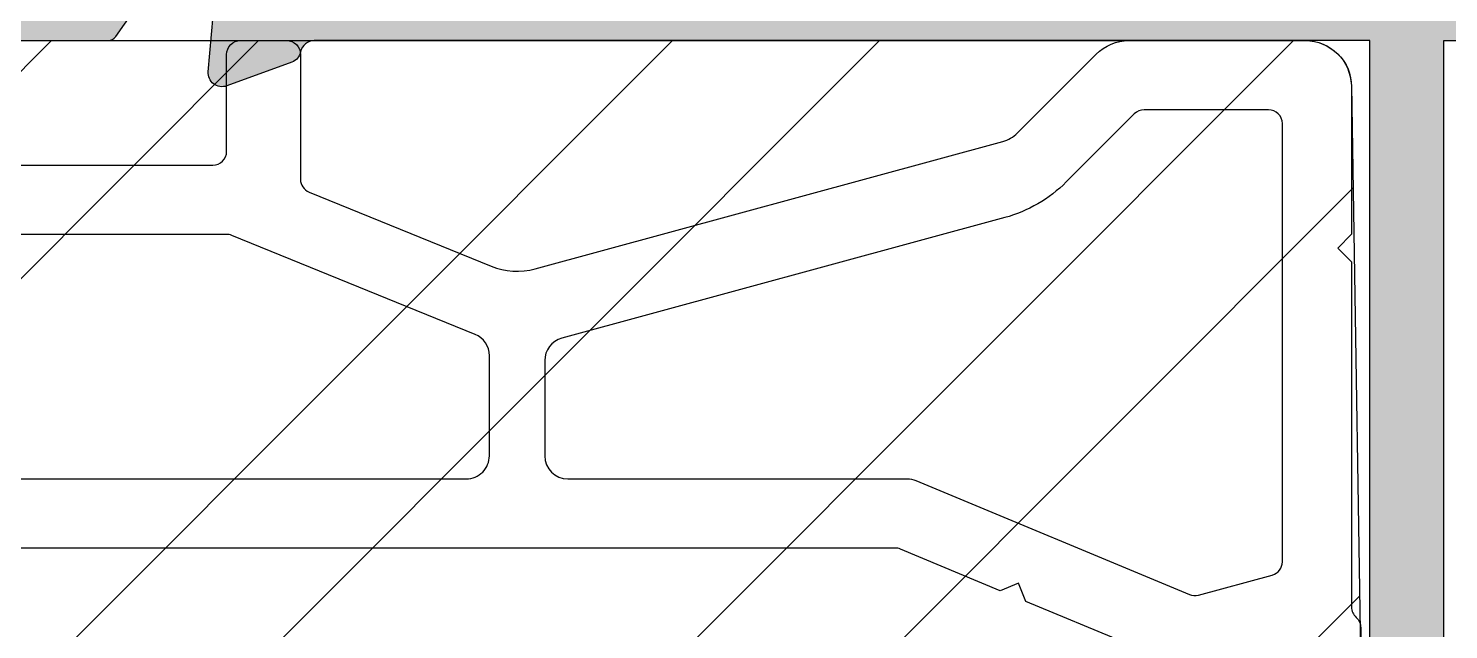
# Model space of a CAD drawing. Header units: millimetres. Extents: x 221 to 2771, y 196 to 840.
# Drawn here: x 605.69 to 611.85, y 791.73 to 794.34 of the extents above; entities that cross this region are included whole.
import ezdxf

# ---------------------------------------------------------------- set-up
doc = ezdxf.new("R2010")
doc.units = ezdxf.units.MM

# ---------------------------------------------------------------- blocks, each defined once
blk = doc.blocks.new('937600')
at = {"ltscale": 10, "true_color": 0xfed100}
blk.add_hatch(color=40, dxfattribs=at).paths.add_polyline_path([(1547.88237995128, 2589.597341685048), (1545.966553233715, 2592.334110638787, 0.2447295994679576), (1545.80270933737, 2592.419414616057), (1542.338200970781, 2592.419414616057, 0.2446984432265046), (1542.174370561923, 2592.334129903325), (1540.258050821073, 2589.59734168515, -0.244698443229239), (1540.012305207787, 2589.469414616056), (1539.751562038195, 2589.469414616056, -0.1316524975878347), (1539.151562038194, 2589.630184131516), (1537.486895248162, 2590.59127995085, 0.1316524975909414), (1537.381895248162, 2590.619414616054), (1537.070215386141, 2590.619414616054, 0.4142135623735969), (1536.670215386141, 2590.219414616056), (1536.670215386141, 2586.819414616055, 0.4142135623722245), (1537.070215386141, 2586.419414616053), (1537.381895248162, 2586.419414616053, 0.1316524975844648), (1537.486895248162, 2586.447549281262), (1539.151562038194, 2587.408645100595, -0.1316524975861845), (1539.751562038194, 2587.569414616055), (1541.001382603835, 2587.569414616055, 0.2446984432270405), (1541.247128217122, 2587.697341685149), (1543.163447957972, 2590.434129903328, -0.244698443230316), (1543.327278366829, 2590.519414616056), (1544.813152405453, 2590.519414616052, -0.2446984432284103), (1544.976982814311, 2590.434129903328), (1546.893302555161, 2587.697341685149, 0.2446984432273968), (1547.139048168448, 2587.569414616055), (1548.388868734089, 2587.569414616055, -0.1316524975861845), (1548.988868734089, 2587.408645100595), (1550.653535524121, 2586.447549281262, 0.1316524975844648), (1550.758535524121, 2586.419414616053), (1551.070215386141, 2586.419414616053, 0.4002778265251162), (1551.469758258792, 2586.80029674708), (1551.469758258792, 2590.119414616021), (1551.469758470221, 2590.238528065873, 0.4002810346958955), (1551.070215386141, 2590.619414616054), (1550.75853552412, 2590.619414616054, 0.1316524975914734), (1550.653535524121, 2590.59127995085), (1548.988868734088, 2589.630184131513, -0.1316524975870561), (1548.388868734088, 2589.469414616056), (1548.128125564496, 2589.469414616056, -0.2446984431217961)])
at = {"color": 40, "ltscale": 10, "true_color": 0xfed100}
blk.add_lwpolyline([(1551.470215386141, 2590.219414616056, 0.4142135623730951), (1551.070215386141, 2590.619414616054), (1550.758535524121, 2590.619414616054, 0.131652497587379), (1550.653535524121, 2590.59127995085), (1548.988868734089, 2589.630184131516, -0.1316524975873898), (1548.388868734089, 2589.469414616056), (1548.128125564496, 2589.469414616056, -0.2446984432290403), (1547.882379951209, 2589.59734168515), (1545.966553233715, 2592.334110638787, 0.2447295994633319), (1545.80270933737, 2592.419414616057), (1542.338200970781, 2592.419414616057, 0.2446984432290396), (1542.174370561923, 2592.334129903325), (1540.258050821074, 2589.59734168515, -0.2446984432290477), (1540.012305207787, 2589.469414616056), (1539.751562038194, 2589.469414616056, -0.1316524975873808), (1539.151562038194, 2589.630184131516), (1537.486895248162, 2590.59127995085, 0.1316524975873792), (1537.381895248162, 2590.619414616054), (1537.070215386141, 2590.619414616054, 0.4142135623730951), (1536.670215386141, 2590.219414616056), (1536.670215386141, 2586.819414616055, 0.414213562373091), (1537.070215386141, 2586.419414616053), (1537.381895248162, 2586.419414616053, 0.1316524975873785), (1537.486895248162, 2586.447549281262), (1539.151562038194, 2587.408645100595, -0.1316524975873824), (1539.751562038194, 2587.569414616055), (1541.001382603835, 2587.569414616055, 0.244698443229043), (1541.247128217122, 2587.697341685149), (1543.163447957972, 2590.434129903328, -0.2446984432290456), (1543.327278366829, 2590.519414616056), (1544.813152405453, 2590.519414616052, -0.2446984432290492), (1544.976982814311, 2590.434129903328), (1546.893302555161, 2587.697341685149, 0.2446984432290454), (1547.139048168448, 2587.569414616055), (1548.388868734089, 2587.569414616055, -0.1316524975873801), (1548.988868734089, 2587.408645100595), (1550.653535524121, 2586.447549281262, 0.1316524975874262), (1550.758535524121, 2586.419414616053), (1551.070215386141, 2586.419414616053, 0.4142135623730992), (1551.470215386141, 2586.819414616055)], format="xyb", close=True, dxfattribs=at)
blk = doc.blocks.new('4455')
at = {"ltscale": 10}
h = blk.add_hatch(color=252, dxfattribs=at)
h.dxf.hatch_style = 1
edge = h.paths.add_edge_path(flags=16)
edge.add_line((-228.5316633276282, -163.0348603060303), (-228.5316633276282, -156.4833934682138))
edge.add_line((-228.5316633276282, -156.4833934682138), (-216.0688442335498, -156.0481822354669))
edge.add_arc((-216.1316633276065, -154.2492787468569), 1.799999999975364, 271.9999999997794, 360.0000000000724)
edge.add_line((-214.3316633276311, -154.2492787468546), (-214.3316633276311, -133.5348603060884))
edge.add_arc((-216.1290599715097, -133.6316348100988), 1.800000000014573, 3.081914078974923, 64.99999999957359)
edge.add_line((-215.3683471003582, -132.0002807934252), (-217.1584488061538, -131.1655426591352))
edge.add_arc((-217.031663327657, -130.8936503230408), 0.2999999999741564, 180.0000000025865, 245.0000000030513, ccw=False)
edge.add_line((-217.3316633276312, -130.8936503230544), (-217.3316633276312, -128.4578184767343))
edge.add_arc((-217.0316633275935, -128.4578184767362), 0.3000000000377298, 154.0000000001847, 179.9999999996427, ccw=False)
edge.add_line((-217.3013015415175, -128.3263071326838), (-216.5097319518148, -126.7033489620263))
edge.add_arc((-216.2400937379448, -126.8348603060767), 0.2999999999882833, 89.99999999632428, 153.9999999959923, ccw=False)
edge.add_line((-216.2400937379256, -126.5348603060884), (-210.5316633276283, -126.5348603060302))
edge.add_line((-210.5316633276283, -126.5348603060302), (-210.5316633276283, -129.4625834868239))
edge.add_arc((-210.231663327634, -129.4625834868196), 0.2999999999942696, 180.0000000008265, 255.0000000017804)
edge.add_line((-210.3093090411543, -129.7523612347032), (-209.3303858472767, -130.0146629139381))
edge.add_arc((-209.4080315608506, -130.3044406618411), 0.3000000000268335, -29.999999996954273, 74.99999999284819, ccw=False)
edge.add_line((-209.148223939684, -130.4544406618407), (-209.3101242967581, -130.7348603060419))
edge.add_arc((-207.0584582468857, -132.0348603060384), 2.600000000026736, 150.000000000428, 270.0000000001783)
edge.add_line((-207.0584582468776, -134.6348603060651), (-200.3316633276311, -134.6348603060651))
edge.add_line((-200.3316633276311, -134.6348603060651), (-200.3316633276311, -163.0348603060302))
edge.add_line((-200.3316633276311, -163.0348603060302), (-228.5316633276282, -163.0348603060303))
edge = h.paths.add_edge_path()
edge.add_line((-202.3316633276283, -174.8348603060186), (-202.6316633276285, -174.5348603060193))
edge.add_line((-202.6316633276285, -174.5348603060193), (-202.9316633276278, -174.8348603060186))
edge.add_line((-202.9316633276278, -174.8348603060186), (-208.0316633276282, -174.8348603060186))
edge.add_line((-208.0316633276282, -174.8348603060186), (-208.0316633276282, -179.8348603060186))
edge.add_line((-208.0316633276282, -179.8348603060186), (-211.1388430045747, -179.8348603060186))
edge.add_arc((-211.1388430045845, -179.5348603060244), 0.2999999999942226, 210.0000000070649, 270.0000000018619, ccw=False)
edge.add_line((-211.3986506256963, -179.6848603060535), (-211.9914709487541, -178.6580653868332))
edge.add_arc((-211.7316633276089, -178.5080653868118), 0.3000000000192524, 179.999999999643, 210.0000000025995, ccw=False)
edge.add_line((-212.0316633276282, -178.50806538681), (-212.0316633276282, -178.1348603060069))
edge.add_arc((-211.7316633276364, -178.1348603060103), 0.2999999999917323, 89.99999999925478, 179.9999999993556, ccw=False)
edge.add_line((-211.7316633276325, -177.8348603060186), (-211.2543130584356, -177.8348603060186))
edge.add_arc((-211.2543130584609, -178.1348603060278), 0.300000000009234, 29.999999995883627, 89.99999999517797, ccw=False)
edge.add_line((-210.9945054373068, -177.9848603060419), (-210.7058303027054, -178.4848603060419))
edge.add_arc((-210.4460226816062, -178.3348603060346), 0.2999999999723528, 210.0000000046534, 270.0000000070526)
edge.add_line((-210.4460226815693, -178.6348603060069), (-209.7316633276325, -178.6348603060069))
edge.add_arc((-209.7316633276255, -178.334860306011), 0.2999999999959282, 269.9999999986665, 359.9999999985543)
edge.add_line((-209.4316633276296, -178.3348603060186), (-209.4316633276296, -176.8878661589879))
edge.add_arc((-209.7316633276494, -176.8878661589811), 0.3000000000197281, 359.9999999986983, 404.9999999948432)
edge.add_line((-209.5195312932603, -176.6757341246303), (-209.9436972008746, -176.2515682169652))
edge.add_arc((-209.7315651665043, -176.0394361826297), 0.2999999999955416, 131.4096221086089, 224.9999999952986, ccw=False)
edge.add_line((-209.9299965148286, -175.8144361826308), (-209.6129872682479, -175.5348603060302))
edge.add_arc((-209.8775623993649, -175.2348603060275), 0.4000000000089536, 311.409622110143, 449.9999999995514)
edge.add_line((-209.8775623993618, -174.8348603060186), (-218.7316633276289, -174.8348603060186))
edge.add_line((-218.7316633276289, -174.8348603060186), (-219.0316633276282, -174.5348603060193))
edge.add_line((-219.0316633276282, -174.5348603060193), (-219.3316633276283, -174.8348603060186))
edge.add_line((-219.3316633276283, -174.8348603060186), (-228.1857642559019, -174.8348603060186))
edge.add_arc((-228.1857642558986, -175.2348603060276), 0.400000000009003, 90.00000000046738, 228.5903778898383)
edge.add_line((-228.4503393870157, -175.5348603060303), (-228.133330140435, -175.8144361826308))
edge.add_arc((-228.3317614887592, -176.0394361826298), 0.2999999999954813, -44.999999995310816, 48.59037789140342, ccw=False)
edge.add_line((-228.119629454389, -176.2515682169652), (-228.543795361996, -176.6757341246303))
edge.add_arc((-228.3316633276083, -176.8878661589806), 0.3000000000183608, 135.0000000050487, 180.0000000014099)
edge.add_line((-228.6316633276267, -176.887866158988), (-228.6316633276267, -178.3348603060186))
edge.add_arc((-228.331663327635, -178.3348603060152), 0.2999999999917299, 180.0000000006439, 270.0000000007457)
edge.add_line((-228.3316633276311, -178.634860306007), (-227.6173039736725, -178.634860306007))
edge.add_arc((-227.617303973647, -178.3348603060274), 0.2999999999795507, 269.9999999951307, 329.9999999945529)
edge.add_line((-227.3574963525436, -178.4848603060419), (-227.0688212179496, -177.9848603060419))
edge.add_arc((-226.8090135967888, -178.1348603060393), 0.3000000000206891, 90.00000000608509, 150.0000000028533, ccw=False)
edge.add_line((-226.8090135968207, -177.8348603060186), (-226.3316633276311, -177.8348603060186))
edge.add_arc((-226.3316633276241, -178.1348603060146), 0.2999999999959329, 1.4466081665887032e-09, 90.00000000133258, ccw=False)
edge.add_line((-226.0316633276282, -178.134860306007), (-226.0316633276282, -178.50806538681))
edge.add_arc((-226.3316633276519, -178.5080653868233), 0.3000000000237198, -29.99999999959158, 2.5352733246108983e-09, ccw=False)
edge.add_line((-226.0718557064949, -178.6580653868333), (-226.66467602956, -179.6848603060535))
edge.add_arc((-226.9244836506643, -179.5348603060375), 0.2999999999810761, 269.9999999939093, 329.9999999943847, ccw=False)
edge.add_line((-226.9244836506962, -179.8348603060186), (-229.7316633276325, -179.8348603060186))
edge.add_arc((-229.7316633276376, -179.5348603060207), 0.2999999999978668, 180.0000000018159, 270.0000000009632, ccw=False)
edge.add_line((-230.0316633276354, -179.5348603060303), (-230.0316633276282, -155.3245669384088))
edge.add_arc((-229.7316633276541, -155.3245669384162), 0.2999999999741033, 91.99999999738259, 179.9999999985895, ccw=False)
edge.add_line((-229.7421331766503, -155.0247496903358), (-216.1211934786091, -154.5490959949275))
edge.add_arc((-216.1316633276055, -154.2492787468469), 0.2999999999743903, 271.9999999974357, 359.9999999985367)
edge.add_line((-215.8316633276311, -154.2492787468546), (-215.8316633276311, -133.6304208451948))
edge.add_arc((-216.1316633276537, -133.6304208451809), 0.3000000000225134, 359.9999999973533, 424.9999999971677)
edge.add_line((-216.0048778491085, -133.3585285090558), (-218.2542815893733, -132.3096143187323))
edge.add_arc((-217.8316633276198, -131.403306531689), 1.000000000011383, 179.9999999994778, 244.9999999994949, ccw=False)
edge.add_line((-218.8316633276312, -131.4033065316799), (-218.8316633276312, -128.2731239238238))
edge.add_arc((-217.831663327616, -128.2731239238234), 1.000000000015183, 153.9999999999899, 180.0000000000217, ccw=False)
edge.add_line((-218.7304573739287, -127.8347527770275), (-217.6387832657541, -125.5964891592922))
edge.add_arc((-216.7399892194606, -126.034860306085), 0.9999999999965712, 89.9999999997687, 153.9999999996642, ccw=False)
edge.add_line((-216.7399892194566, -125.0348603060884), (-207.4374595160165, -125.0348603060302))
edge.add_arc((-207.4374595159993, -125.3348603060087), 0.2999999999784866, 9.999999999855788, 90.00000000328072, ccw=False)
edge.add_line((-207.1420171901167, -125.2827658527131), (-207.0362210017314, -125.882765852748))
edge.add_arc((-207.3316633276372, -125.934860306041), 0.3000000000008662, -89.99999999885188, 9.999999998591022, ccw=False)
edge.add_line((-207.3316633276312, -126.2348603060419), (-208.6316633276341, -126.2348603060419))
edge.add_arc((-208.6316633276385, -126.5348603060331), 0.2999999999912348, 89.99999999915973, 179.9999999994507)
edge.add_line((-208.9316633276297, -126.5348603060302), (-208.9316633276297, -128.2348603060419))
edge.add_arc((-208.6316633276351, -128.2348603060373), 0.2999999999946185, 180.0000000008776, 255.0000000017293)
edge.add_line((-208.7093090411557, -128.5246380539211), (-207.4980548155994, -128.8491926454772))
edge.add_arc((-207.5757005289509, -129.1389703931818), 0.2999999997776125, 29.999999991118784, 75.00000002406472, ccw=False)
edge.add_line((-207.3158929079849, -128.9889703933332), (-206.9718557065038, -129.5848603060768))
edge.add_arc((-207.2316633274188, -129.7348603060293), 0.2999999997854234, -30.000000018737808, 30.000000013179317, ccw=False)
edge.add_line((-206.9718557065183, -129.8848603060069), (-207.9244836506672, -131.5348603060302))
edge.add_arc((-207.0584582468752, -132.0348603060259), 1.000000000004347, 150.0000000004314, 269.9999999998639)
edge.add_line((-207.0584582468776, -133.0348603060302), (-202.204868408376, -133.0348603060302))
edge.add_arc((-202.2048684083777, -132.0348603060263), 1.000000000003906, 270.0000000000956, 389.9999999996124)
edge.add_line((-201.3388430045865, -131.5348603060302), (-202.2914709487717, -129.8848603059487))
edge.add_arc((-202.0316633278426, -129.7348603060355), 0.2999999997779601, 149.9999999974448, 210.0000000053344, ccw=False)
edge.add_line((-202.291470948779, -129.584860306135), (-201.9474337472615, -128.9889703933332))
edge.add_arc((-201.6876261263445, -129.1389703931819), 0.2999999997352564, 104.99999998855051, 150.0000000041668, ccw=False)
edge.add_line((-201.7652718397488, -128.8491926455354), (-200.5540176141052, -128.5246380539211))
edge.add_arc((-200.6316633276235, -128.234860306039), 0.2999999999923281, 284.9999999979351, 359.9999999994581)
edge.add_line((-200.3316633276312, -128.2348603060418), (-200.3316633276312, -126.5348603060302))
edge.add_arc((-200.6316633276212, -126.5348603060318), 0.2999999999899673, 3.072628e-10, 90.00000000108233)
edge.add_line((-200.6316633276268, -126.2348603060419), (-201.9316633276297, -126.2348603060419))
edge.add_arc((-201.9316633276314, -125.9348603060414), 0.3000000000004877, 170.0000000013229, 270.00000000032765, ccw=False)
edge.add_line((-202.2271056535368, -125.882765852748), (-202.1213094651297, -125.2827658527131))
edge.add_arc((-201.8258671392437, -125.3348603060127), 0.29999999998247, 89.99999999874723, 169.9999999995059, ccw=False)
edge.add_line((-201.8258671392372, -125.0348603060302), (-199.0316633276283, -125.0348603060302))
edge.add_arc((-199.0316633276232, -125.3348603060207), 0.2999999999905328, 4.1518433135934174e-10, 90.00000000097418, ccw=False)
edge.add_line((-198.7316633276326, -125.3348603060186), (-198.7316633276326, -129.4625834868239))
edge.add_arc((-199.031663327625, -129.4625834868211), 0.2999999999923111, 284.99999999793255, 359.9999999994605, ccw=False)
edge.add_line((-198.9540176141066, -129.7523612347032), (-199.9329408079478, -130.0146629139381))
edge.add_arc((-199.8552950944096, -130.3044406618478), 0.3000000000240971, 105.0000000002413, 209.9999999957736)
edge.add_line((-200.1151027155769, -130.4544406618407), (-199.669485501215, -131.2262723178901))
edge.add_arc((-205.7316633275718, -134.7262723180012), 6.999999999939223, -4.388311936054379e-11, 30.000000001336787, ccw=False)
edge.add_line((-198.7316633276326, -134.7262723180066), (-198.7316633276326, -163.0348603060302))
edge.add_line((-198.7316633276326, -163.0348603060302), (-175.8316633276239, -163.0348603060302))
edge.add_arc((-175.831663327624, -162.7348603060373), 0.2999999999928067, 270.0000000000214, 349.0957167254452)
edge.add_arc((-175.2424965835926, -162.8483616165475), 0.2999999998072269, 109.999999989227, 169.0957167341891, ccw=False)
edge.add_line((-175.3451026264714, -162.5664538304736), (-173.9342693705888, -162.0529525198108))
edge.add_arc((-173.8316633275967, -162.3348603059927), 0.2999999999474333, -5.000000009055782, 110.00000000251961, ccw=False)
edge.add_line((-173.5328049182256, -162.3610070288596), (-173.7455795367326, -164.7930320475898))
edge.add_arc((-174.0444379454442, -164.76688532491), 0.2999999992742009, 314.999999983088, 355.00000001556737, ccw=False)
edge.add_line((-173.832305911664, -164.9790173588153), (-174.1002808932656, -165.2469923403878))
edge.add_arc((-174.312412927609, -165.0348603061156), 0.2999999999319119, 195.0000000538474, 315.0000000096127, ccw=False)
edge.add_line((-174.602190675357, -165.112506019901), (-174.6171336000382, -165.0567382659829))
edge.add_arc((-174.9069113479833, -165.134383979565), 0.3000000000696554, 15.00000000658914, 74.99999998948046)
edge.add_line((-174.8292656343813, -164.8446062316252), (-176.7316633276326, -164.3348603060185))
edge.add_line((-176.7316633276326, -164.3348603060185), (-176.9316633276224, -164.3348603060185))
edge.add_arc((-176.9316633276221, -164.6348603060326), 0.3000000000140844, 90.00000000005747, 221.4096221105533)
edge.add_arc((-177.5316633276011, -165.1640105682496), 0.4999999999729113, 6.582467904081568e-11, 41.40962211044422, ccw=False)
edge.add_line((-177.0316633276282, -165.1640105682491), (-177.0316633276282, -168.9348603060535))
edge.add_arc((-176.7316633276365, -168.9348603060501), 0.2999999999917293, 180.0000000006438, 270.0000000007458)
edge.add_line((-176.7316633276326, -169.2348603060418), (-176.4385787115291, -169.2348603060418))
edge.add_arc((-176.4385787116118, -168.9348603058928), 0.3000000001490198, 270.0000000157864, 301.4000000032385)
edge.add_line((-176.2822758219675, -169.1909255451937), (-174.7879662171884, -168.2787950668317))
edge.add_arc((-174.631663327641, -168.5348603060288), 0.3000000000098898, -2.659135134308599e-10, 121.39999999777339, ccw=False)
edge.add_line((-174.3316633276311, -168.5348603060302), (-174.3316633276311, -168.7524412335079))
edge.add_arc((-176.3316633277431, -168.7524412335188), 2.000000000111956, -43.59999999831439, 3.141735760436859e-10, ccw=False)
edge.add_line((-174.8833196047465, -170.1316803210248), (-175.9273063880076, -171.2279744428997))
edge.add_arc((-175.7100548295754, -171.4348603060243), 0.3000000000033847, 136.3999999995805, 223.6000000004195)
edge.add_line((-175.9273063880076, -171.641746169149), (-174.8833196047465, -172.7380402910821))
edge.add_arc((-176.3316633276665, -174.1172793785576), 2.00000000003545, 4.782236828759778e-10, 43.599999999193585, ccw=False)
edge.add_line((-174.3316633276311, -174.1172793785408), (-174.3316633276311, -174.3348603060185))
edge.add_arc((-174.6316633276391, -174.3348603060233), 0.3000000000079852, -121.3999999984216, 9.139853318629321e-10, ccw=False)
edge.add_line((-174.7879662171883, -174.590925545217), (-176.2822758219675, -173.6787950668549))
edge.add_arc((-176.438578711609, -173.9348603061461), 0.3000000001392285, 58.59999999623586, 89.99999999446649)
edge.add_line((-176.43857871158, -173.6348603060069), (-176.731663327618, -173.6348603060069))
edge.add_arc((-176.7316633276005, -173.9348603060346), 0.3000000000276943, 90.0000000033492, 180.0000000036042)
edge.add_line((-177.0316633276282, -173.9348603060535), (-177.0316633276282, -177.7057100438578))
edge.add_arc((-177.5316633275808, -177.7057100438649), 0.4999999999526736, -41.40962211132069, 8.105871529551223e-10, ccw=False)
edge.add_arc((-176.931663327636, -178.2348603060455), 0.2999999999846255, 138.5903778918056, 270.0000000012123)
edge.add_line((-176.9316633276296, -178.5348603060302), (-176.7316633276325, -178.5348603060302))
edge.add_line((-176.7316633276325, -178.5348603060302), (-174.8292656344104, -178.0251143804235))
edge.add_arc((-174.9069113479729, -177.7353366324835), 0.3000000000596858, 285.0000000032206, 344.999999992849)
edge.add_line((-174.6171336000382, -177.8129823460658), (-174.6021906753424, -177.7572145921476))
edge.add_arc((-174.3124129275982, -177.8348603059418), 0.2999999999304502, 44.99999999300371, 164.9999999443669, ccw=False)
edge.add_line((-174.1002808932656, -177.6227282716609), (-173.8323059116494, -177.8907032533498))
edge.add_arc((-174.0444379453891, -178.1028352872211), 0.2999999992214811, 4.999999989939909, 45.00000001777693, ccw=False)
edge.add_line((-173.7455795367325, -178.0766885645171), (-173.5328049182256, -180.5087135831891))
edge.add_arc((-173.8316633275966, -180.534860306056), 0.2999999999474401, -110.00000000251782, 5.00000000905402, ccw=False)
edge.add_line((-173.9342693705887, -180.8167680922379), (-175.345102626464, -180.3032667816333))
edge.add_arc((-175.2424965835174, -180.0213589954876), 0.2999999998978847, 190.9042832651128, 250.0000000032779, ccw=False)
edge.add_arc((-175.8316633276173, -180.1348603059858), 0.2999999999672476, 10.90428327052404, 90.00000000261981)
edge.add_line((-175.8316633276311, -179.8348603060185), (-178.3316633276311, -179.8348603060185))
edge.add_arc((-178.331663327635, -179.5348603060268), 0.2999999999917304, 180.000000000644, 270.0000000007456, ccw=False)
edge.add_line((-178.6316633276267, -179.5348603060302), (-178.6316633276267, -175.1348603060069))
edge.add_arc((-178.9316633276226, -175.1348603060144), 0.2999999999959282, 1.4457105e-09, 90.00000000133348)
edge.add_line((-178.9316633276296, -174.8348603060185), (-185.7316633276289, -174.8348603060186))
edge.add_line((-185.7316633276289, -174.8348603060186), (-186.0316633276282, -174.5348603060193))
edge.add_line((-186.0316633276282, -174.5348603060193), (-186.3316633276283, -174.8348603060186))
edge.add_line((-186.3316633276283, -174.8348603060186), (-202.3316633276283, -174.8348603060186))
h.paths.add_polyline_path([(-178.6316633276267, -173.2348603060418), (-178.6316633276268, -164.7348603060418), (-228.5316633276282, -164.7348603060419), (-228.5316633276282, -173.2348603060419)], flags=16)
at = {"color": 252, "ltscale": 10}
blk.add_lwpolyline([(-201.8258671392372, -125.0348603060302), (-199.0316633276283, -125.0348603060302, -0.4142135623759529), (-198.7316633276326, -125.3348603060186), (-198.7316633276326, -129.4625834868239, -0.3394542588708109), (-198.9540176141066, -129.7523612347032), (-199.9329408079478, -130.0146629139381, 0.4931454260070696), (-200.1151027155769, -130.4544406618407), (-199.669485501215, -131.2262723178901, -0.1316524975935247), (-198.7316633276326, -134.7262723180066), (-198.7316633276326, -163.0348603060302), (-175.8316633276239, -163.0348603060302, 0.3595082375644083), (-175.5370799555215, -162.7916109613325, -0.2637246697257991), (-175.3451026264714, -162.5664538304736), (-173.9342693705888, -162.0529525198108, -0.5486187866923773), (-173.5328049182256, -162.3610070288596), (-173.7455795367326, -164.7930320475898, -0.1763269808545892)], format="xyb", dxfattribs=at)
for points in [[(-228.5316633276272, -163.0348603060407), (-228.5316633276272, -156.4833934682257), (-216.0688442335527, -156.0481822354787, 0.4040262258366443), (-214.3316633276301, -154.249278746866), (-214.3316633276301, -133.5348603060648, 0.276939675999278), (-215.3683471003604, -132.000280793423), (-217.1584488061519, -131.1655426591356, -0.291473419588288), (-217.3316633276303, -130.8936503230248), (-217.3316633276303, -128.4578184767138, -0.1139356082992499), (-217.3013015415198, -128.326307132677), (-216.5097319518151, -126.7033489620276, -0.2867453857572398), (-216.2400937379264, -126.5348603060648), (-210.5316633276273, -126.5348603060416), (-210.5316633276273, -129.4625834868316, 0.3394542588680176), (-210.309309041156, -129.7523612347127), (-209.3303858472756, -130.0146629139486, -0.4931454259759881), (-209.148223939684, -130.4544406618666), (-209.3101242967557, -130.7348603060369, 0.5773502691881732), (-207.0584582468808, -134.6348603060647), (-200.3316633276302, -134.6348603060647), (-200.3316633276302, -163.0348603060407)], [(-228.5316633276271, -163.0348603060407), (-228.5316633276271, -156.4833934682257), (-216.0688442335527, -156.0481822354787, 0.4040262258366443), (-214.3316633276301, -154.249278746866), (-214.3316633276301, -133.5348603060648, 0.276939675999278), (-215.3683471003603, -132.000280793423), (-217.1584488061518, -131.1655426591356, -0.291473419588288), (-217.3316633276302, -130.8936503230248), (-217.3316633276302, -128.4578184767138, -0.1139356082992499), (-217.3013015415197, -128.326307132677), (-216.5097319518151, -126.7033489620276, -0.2867453857572398), (-216.2400937379264, -126.5348603060648), (-210.5316633276273, -126.5348603060416), (-210.5316633276273, -129.4625834868316, 0.3394542588680176), (-210.309309041156, -129.7523612347127), (-209.3303858472756, -130.0146629139486, -0.4931454259759881), (-209.1482239396839, -130.4544406618666), (-209.3101242967556, -130.7348603060369, 0.5773502691881732), (-207.0584582468807, -134.6348603060647), (-200.3316633276301, -134.6348603060647), (-200.3316633276301, -163.0348603060407)], [(-228.5316633276282, -163.0348603060303), (-228.5316633276282, -156.4833934682138), (-216.0688442335498, -156.0481822354669, 0.4040262258366441), (-214.3316633276311, -154.2492787468546), (-214.3316633276311, -133.5348603060884, 0.276939675999278), (-215.3683471003582, -132.0002807934252), (-217.1584488061538, -131.1655426591352, -0.291473419588288), (-217.3316633276312, -130.8936503230544), (-217.3316633276312, -128.4578184767343, -0.1139356082992499), (-217.3013015415175, -128.3263071326838), (-216.5097319518148, -126.7033489620263, -0.2867453857572398), (-216.2400937379256, -126.5348603060884), (-210.5316633276283, -126.5348603060302), (-210.5316633276283, -129.4625834868239, 0.3394542588680176), (-210.3093090411543, -129.7523612347032), (-209.3303858472767, -130.0146629139381, -0.4931454259759881), (-209.148223939684, -130.4544406618407), (-209.3101242967581, -130.7348603060419, 0.5773502691881731), (-207.0584582468776, -134.6348603060651), (-200.3316633276311, -134.6348603060651), (-200.3316633276311, -163.0348603060302)]]:
    blk.add_lwpolyline(points, format="xyb", close=True, dxfattribs=at)
blk = doc.blocks.new('50S14')
at = {"lineweight": -2, "xscale": -1}
blk.add_blockref('4455', (-269.2633266552597, -3.411e-13), dxfattribs=at)
at = {"xscale": -1}
blk.add_blockref('937600', (1444.438552058516, -2755.454274922079), dxfattribs=at)
blk = doc.blocks.new('A02110')
at = {"color": 31}
for points in [[(2081.784703713297, 5276.737405224356), (2079.619312829756, 5275.835847866874), (2079.457668024466, 5275.44358398003), (2079.065404137621, 5275.60522878532), (2076.900013254078, 5274.703671427838, -0.0989510777032065), (2076.784703713297, 5274.680625773906), (2039.184703713295, 5274.680625773906, -0.0989510777045676)], [(2053.984703712883, 5266.380625773905), (2061.984703713712, 5266.380625773905, -0.4142135623717015), (2062.284703713712, 5266.080625773906), (2062.284703713712, 5263.980625773906, 0.4142135623741505), (2062.584703713713, 5263.680625773906), (2063.584703713712, 5263.680625773906, 0.4142135623741228), (2063.884703713712, 5263.980625773906), (2063.884703713712, 5266.686382514391, -0.3050905317400648), (2064.071670567672, 5266.964273694345), (2068.0195379835, 5268.570081673677, -0.16449359636927), (2068.978754281328, 5268.627941962632), (2079.120224109953, 5265.866795522273, -0.1306301045553734), (2079.436262407527, 5265.683482667819), (2081.146226082628, 5263.973518992719, 0.1989123673792086), (2081.853332863814, 5263.680625773906), (2085.684703713712, 5263.680625773906, 0.4142135623731988), (2086.684703713712, 5264.680625773906), (2086.684703713712, 5267.877844598383), (2086.384703713712, 5268.177844598389), (2086.684703713712, 5268.477844598383), (2086.684703713712, 5275.959376874218, -0.2134217651394822), (2086.784703713504, 5276.182983671672, 0.2134217651385462), (2086.884703713298, 5276.406590469125), (2086.884703713298, 5293.769251287924)]]:
    blk.add_lwpolyline(points, format="xyb", dxfattribs=at)
for points in [[(2069.184703713696, 5270.616435753045), (2069.184703713696, 5272.680625773906, -0.4142135623732202), (2069.684703713696, 5273.180625773906), (2077.044520463156, 5273.180625773906, 0.0989510776981749), (2077.236703031116, 5273.219035197126), (2083.16939417252, 5275.68910255949, -0.1666011821678239), (2083.363513826825, 5275.70161145117), (2084.963513827237, 5275.265990739343, -0.3383337160461291), (2085.184703713712, 5274.976527501594), (2085.184703713712, 5265.480625773906, -0.4142135623728037), (2084.884703713712, 5265.180625773906), (2082.184703713712, 5265.180625773906, -0.1989123673785018), (2081.972571679356, 5265.26849373955), (2080.496922579308, 5266.744142839598, 0.1306301045570541), (2079.163703371008, 5267.517454873492), (2069.553353524486, 5270.133997023469, -0.3383337160476839)], [(2047.9847037129, 5270.511654630269), (2047.9847037129, 5272.680625773906, -0.4142135623732202), (2048.4847037129, 5273.180625773906), (2067.484703713696, 5273.180625773906, -0.4142135623732202), (2067.984703713696, 5272.680625773906), (2067.984703713696, 5270.511654630269, -0.3050905317354242), (2067.673092290428, 5270.048502663678), (2062.397736859751, 5267.902734593952, -0.0968800440917051), (2062.284703713712, 5267.880625773905), (2053.684703712884, 5267.880625773905, -0.0968800440910017), (2053.571670566844, 5267.902734593952), (2048.296315136167, 5270.048502663677, -0.3050905317365377)]]:
    blk.add_lwpolyline(points, format="xyb", close=True, dxfattribs=at)
blk = doc.blocks.new('D09113-2D')
h = blk.add_hatch()
h.set_pattern_fill('ANSI32', color=256, angle=359.9999999999991, style=0)
h.set_pattern_definition([(314.999999999999, (2548.166777598104, 4133.597395654474), (-6.735192090801975, -6.735192090801755), []), (314.999999999999, (2552.656907598104, 4133.597395654473), (-6.735192090801975, -6.735192090801755), [])])
h.paths.add_polyline_path([(5025.669574722655, 1594.987437025575), (5025.187844847473, 1564.961148517379, -0.4065337477443351), (5024.188190450024, 1563.987437025587), (4968.788190449197, 1563.987437025588, -0.4065337477447459), (4967.788536051748, 1564.961148517382), (4967.313876247103, 1594.987437025576)])
blk.add_lwpolyline([(5025.187844847473, 1564.961148517385), (5025.669574722655, 1594.987437025575), (4967.313876247103, 1594.987437025575), (4967.788536051748, 1564.961148517385, 0.4065337477456257), (4968.788190449197, 1563.987437025588), (5024.188190450024, 1563.987437025588, 0.4065337477456139)], format="xyb", close=True)

msp = doc.modelspace()

# ---------------------------------------------------------------- block references
at = {"lineweight": -2, "xscale": -0.2, "yscale": 0.2, "zscale": 0.2, "rotation": 180}
msp.add_blockref('50S14', (625.6156375716685, 761.6800395599967), dxfattribs=at)
at = {"xscale": -0.2, "yscale": 0.2, "zscale": 0.2, "rotation": 180}
msp.add_blockref('A02110', (194.0923641634872, 1847.023136775981), dxfattribs=at)
at = {"color": 7, "xscale": -0.2, "yscale": 0.2, "zscale": 0.2, "rotation": 180}
msp.add_blockref('D09113-2D', (-393.6090401908293, 1107.08449902632), dxfattribs=at)

doc.saveas('drawing.dxf')
